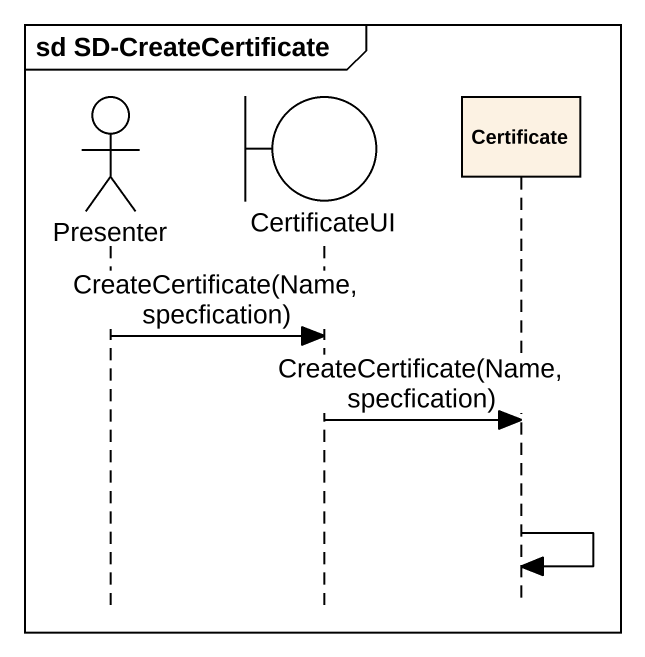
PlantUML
@startuml
mainframe sd SD-CreateCertificate
hide footbox
actor Presenter
boundary CertificateUI
participant Certificate

Presenter -> CertificateUI : CreateCertificate(Name,specfication)
CertificateUI -> Certificate : CreateCertificate(Name,specfication)
Certificate -> Certificate
@enduml
